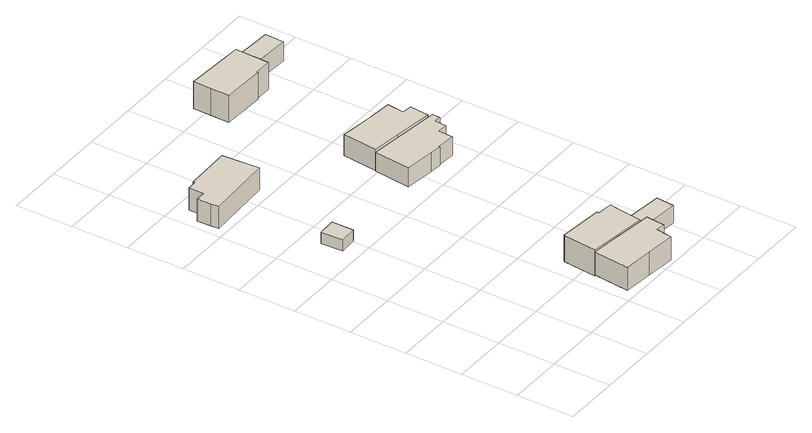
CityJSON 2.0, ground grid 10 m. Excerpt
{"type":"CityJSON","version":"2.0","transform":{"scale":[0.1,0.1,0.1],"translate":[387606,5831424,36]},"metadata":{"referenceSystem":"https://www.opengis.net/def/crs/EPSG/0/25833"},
"CityObjects":{
"building1":{"type":"Building","attributes":{"Gemeindeschluessel":"11000012","BezugspunktDach":"2200","function":"31001_2723","measuredHeight":2.06,"storeysAboveGround":1},"address":[{"country":"Germany","locality":"Berlin","thoroughfareNumber":"9 (1)","thoroughfareName":"Im Riedgrund"}],"geometry":[{"type":"Solid","lod":"1","boundaries":[[[[0,1,2,3]],[[4,5,6,7]],[[4,7,3,2]],[[5,4,2,1]],[[6,5,1,0]],[[7,6,0,3]]]]}]},
"building2":{"type":"Building","attributes":{"Gemeindeschluessel":"11000012","BezugspunktDach":"2200","function":"31001_1010","measuredHeight":4.04,"storeysAboveGround":1},"address":[{"country":"Germany","locality":"Berlin","thoroughfareNumber":"11","thoroughfareName":"Im Riedgrund"}],"geometry":[{"type":"Solid","lod":"1","boundaries":[[[[8,9,10,11,12,13,14,15,16]],[[17,18,19,20,21,22,23,24,25]],[[17,25,16,15]],[[18,17,15,14]],[[19,18,14,13]],[[20,19,13,12]],[[21,20,12,11]],[[22,21,11,10]],[[23,22,10,9]],[[24,23,9,8]],[[25,24,8,16]]]]}]},
"building3":{"type":"Building","attributes":{"Gemeindeschluessel":"11000012","BezugspunktDach":"2200","function":"31001_1010","measuredHeight":5.22,"storeysAboveGround":1},"address":[{"country":"Germany","locality":"Berlin","thoroughfareNumber":"2","thoroughfareName":"Im Riedgrund"}],"geometry":[{"type":"Solid","lod":"1","boundaries":[[[[26,27,28,29,30,31,32,33]],[[34,35,36,37,38,39,40,41]],[[34,41,33,32]],[[35,34,32,31]],[[36,35,31,30]],[[37,36,30,29]],[[38,37,29,28]],[[39,38,28,27]],[[40,39,27,26]],[[41,40,26,33]]]]}]},
"building4":{"type":"Building","attributes":{"Gemeindeschluessel":"11000012","function":"31001_1010"},"address":[{"country":"Germany","locality":"Berlin","thoroughfareNumber":"4","thoroughfareName":"Im Riedgrund"}],"children":["building4-1","building4-2"]},
"building4-1":{"type":"BuildingPart","attributes":{"BezugspunktDach":"2200","measuredHeight":5.86,"storeysAboveGround":1},"parents":["building4"],"geometry":[{"type":"Solid","lod":"1","boundaries":[[[[42,43,44,45,46,47,48,49,50]],[[51,52,53,54,55,56,57,58,59]],[[51,59,50,49]],[[52,51,49,48]],[[53,52,48,47]],[[54,53,47,46]],[[55,54,46,45]],[[56,55,45,44]],[[57,60,61,56,44,43]],[[58,57,43,42]],[[59,58,42,50]],[[56,61,60,57]]]]}]},
"building4-2":{"type":"BuildingPart","attributes":{"BezugspunktDach":"2200","measuredHeight":3.04,"storeysAboveGround":1},"parents":["building4"],"geometry":[{"type":"Solid","lod":"1","boundaries":[[[[62,63,64,61,60]],[[56,65,66,67,57]],[[65,56,61,64]],[[66,65,64,63]],[[67,66,63,62]],[[57,67,62,60]],[[56,57,60,61]]]]}]},
"building5":{"type":"Building","attributes":{"Gemeindeschluessel":"11000012","BezugspunktDach":"2200","function":"31001_1010","measuredHeight":6.81,"storeysAboveGround":1},"address":[{"country":"Germany","locality":"Berlin","thoroughfareNumber":"6","thoroughfareName":"Im Riedgrund"}],"geometry":[{"type":"Solid","lod":"1","boundaries":[[[[68,69,70,71,72,73,74,75,76,77,78,79,80]],[[81,82,83,84,85,86,87,88,89,90,91,92,93]],[[81,93,80,79]],[[82,81,79,78]],[[83,82,78,77]],[[84,83,77,76]],[[85,84,76,75]],[[86,85,75,74]],[[87,86,74,73]],[[88,87,73,72]],[[89,88,72,71]],[[90,89,71,70]],[[91,90,70,69]],[[92,91,69,68]],[[93,92,68,80]]]]}]},
"building6":{"type":"Building","attributes":{"Gemeindeschluessel":"11000012","BezugspunktDach":"2200","function":"31001_1010","measuredHeight":6.72,"storeysAboveGround":1},"address":[{"country":"Germany","locality":"Berlin","thoroughfareNumber":"8","thoroughfareName":"Im Riedgrund"}],"geometry":[{"type":"Solid","lod":"1","boundaries":[[[[94,95,96,97,98,99,100,101]],[[102,103,104,105,106,107,108,109]],[[102,109,101,100]],[[103,102,100,99]],[[104,103,99,98]],[[105,104,98,97]],[[106,105,97,96]],[[107,106,96,95]],[[108,107,95,94]],[[109,108,94,101]]]]}]},
"building7":{"type":"Building","attributes":{"Gemeindeschluessel":"11000012","function":"31001_1010"},"address":[{"country":"Germany","locality":"Berlin","thoroughfareNumber":"10","thoroughfareName":"Im Riedgrund"}],"children":["building7-1","building7-2"]},
"building7-1":{"type":"BuildingPart","attributes":{"BezugspunktDach":"2200","measuredHeight":6.43,"storeysAboveGround":1},"parents":["building7"],"geometry":[{"type":"MultiSurface","lod":"1","boundaries":[[[110,111,112,113,114,115,116,117,118]],[[119,120,121,122,123,124,125,126,127]],[[119,127,118,117]],[[120,119,117,116]],[[121,120,116,115]],[[128,129,115,114]],[[130,128,122,114,113]],[[124,123,113,112]],[[125,124,112,111]],[[126,125,111,110]],[[127,126,110,118]],[[122,121,129,128]],[[123,122,128,130]]]}]},
"building7-2":{"type":"BuildingPart","attributes":{"BezugspunktDach":"2200","measuredHeight":3.45,"storeysAboveGround":1},"parents":["building7"],"geometry":[{"type":"MultiSurface","lod":"1","boundaries":[[[131,132,129,130]],[[121,133,134,123]],[[133,121,129,132]],[[134,133,132,131]],[[123,134,131,130]],[[121,122,128,129]],[[123,130,128,122]]]}]}
},
"vertices":[
[61,421,32],[92,423,32],[92,461,32],[60,460,32],[92,461,12],[92,423,12],[61,421,12],[60,460,12],
[7,622,52],[8,608,52],[126,614,52],[122,679,52],[40,676,52],[40,673,52],[23,672,52],[23,646,52],[6,646,52],[23,646,12],[23,672,12],[40,673,12],[40,676,12],[122,679,12],[126,614,12],[8,608,12],[7,622,12],[6,646,12],
[272,11,47],[323,6,47],[327,34,47],[343,32,47],[346,65,47],[279,73,47],[227,79,47],[220,16,47],[227,79,5],[279,73,5],[346,65,5],[343,32,5],[327,34,5],[323,6,5],[272,11,5],[220,16,5],
[279,73,50],[331,67,50],[335,99,50],[339,126,50],[311,129,50],[312,132,50],[234,139,50],[233,137,50],[227,79,50],[233,137,3],[234,139,3],[312,132,3],[311,129,3],[339,126,3],[335,99,3],[331,67,3],[279,73,3],[227,79,3],[331,67,34],[335,99,34],
[346,65,34],[409,59,34],[412,91,34],[412,91,3],[409,59,3],[346,65,3],
[314,431,42],[334,429,42],[334,431,42],[366,428,42],[368,454,42],[385,452,42],[387,473,42],[398,472,42],[399,486,42],[388,487,42],[320,495,42],[268,501,42],[261,437,42],[268,501,8],[320,495,8],[388,487,8],[399,486,8],[398,472,8],[387,473,8],[385,452,8],[368,454,8],[366,428,8],[334,431,8],[334,429,8],[314,431,8],[261,437,8],
[320,495,47],[388,487,47],[391,520,47],[374,522,47],[377,551,47],[326,556,47],[275,562,47],[268,501,47],[275,562,9],[326,556,9],[377,551,9],[374,522,9],[391,520,9],[388,487,9],[320,495,9],[268,501,9],
[329,753,56],[329,755,56],[359,754,56],[360,781,56],[360,784,56],[361,814,56],[255,819,56],[255,788,56],[254,755,56],[255,788,7],[255,819,7],[361,814,7],[360,784,7],[360,781,7],[359,754,7],[329,755,7],[329,753,7],[254,755,7],[360,784,42],[361,814,42],[360,781,42],
[434,777,42],[435,810,42],[435,810,7],[434,777,7]
]}
